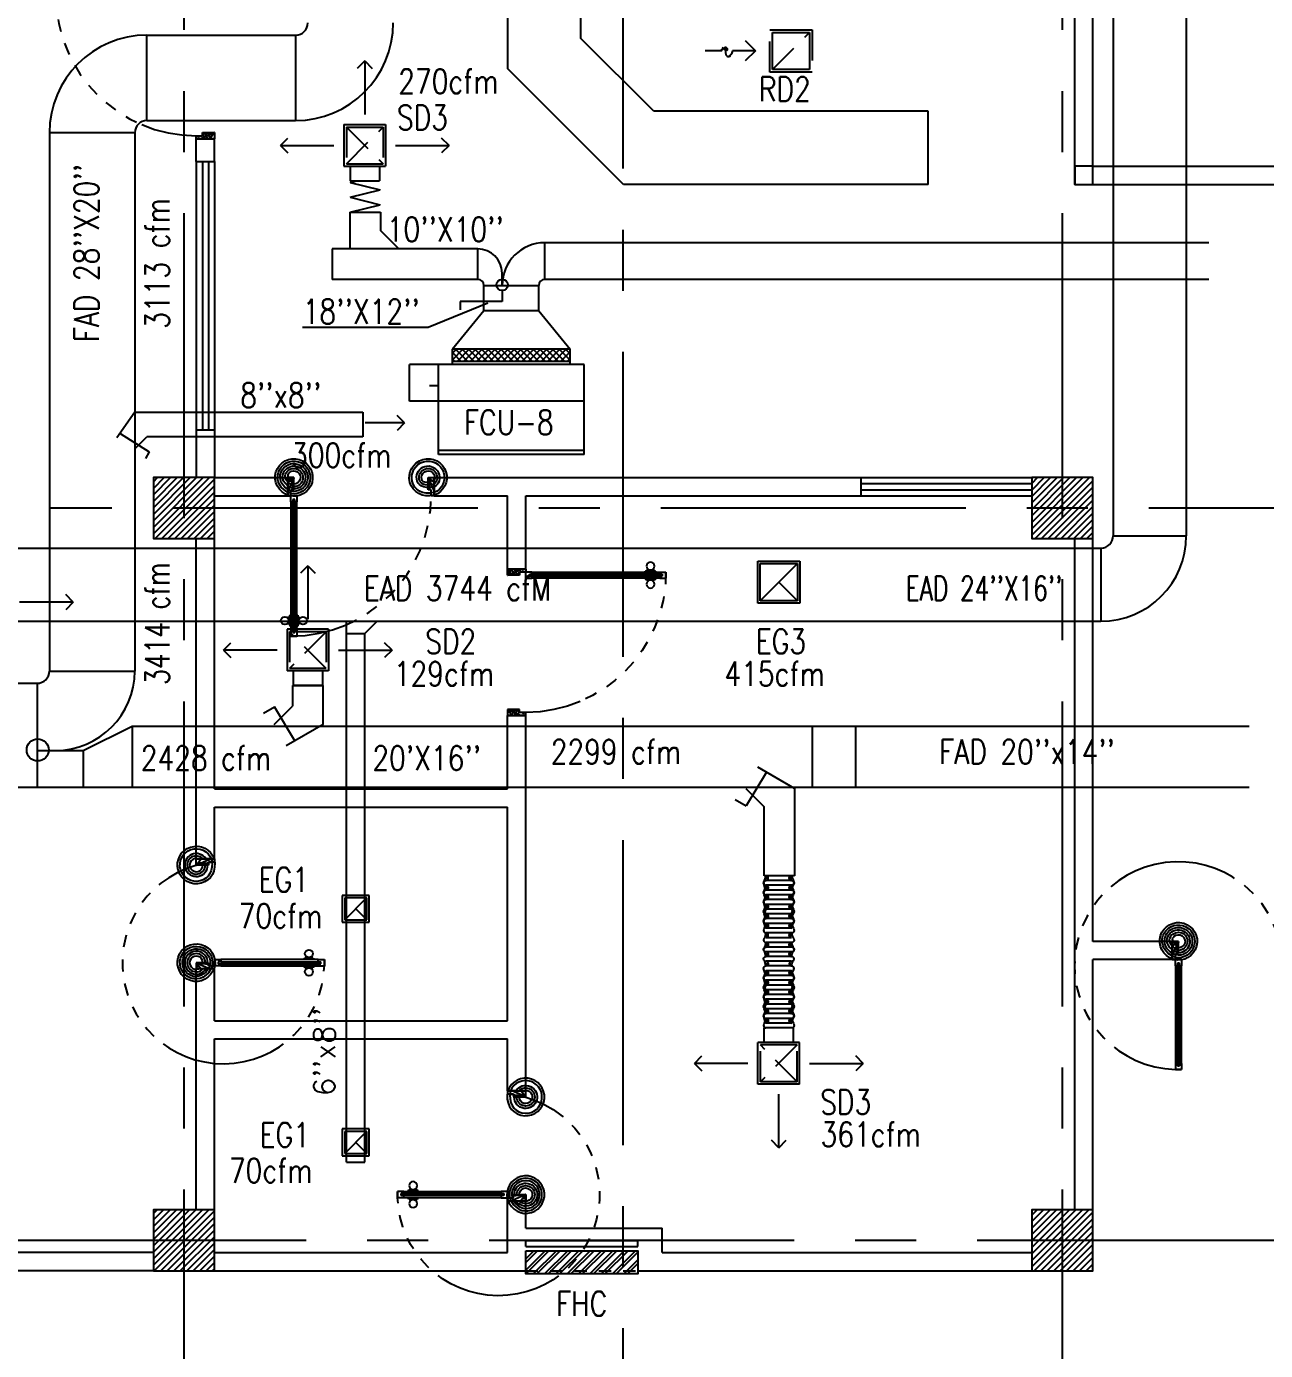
# Model space of a CAD drawing. Extents: x 417866029 to 417866302, y 43498040 to 43498122.
# Drawn here: x 417866088.28 to 417866098.44, y 43498077 to 43498087.85 of the extents above; entities that cross this region are included whole.
import ezdxf

# ---------------------------------------------------------------- set-up
doc = ezdxf.new("R2010")
doc.units = 0
doc.header["$MEASUREMENT"] = 0
doc.linetypes.add('CENTERX2', pattern=[4, 2.5, -0.5, 0.5, -0.5])
doc.linetypes.add('HIDDEN', pattern=[0.375, 0.25, -0.125])
doc.layers.get('0').update_dxf_attribs({"linetype": 'CONTINUOUS'})
for name, color, linetype in [('ALM', 2, 'CONTINUOUS'), ('AXES', 11, 'CENTERX2'), ('COL', 7, 'CONTINUOUS'), ('COUNTER', 9, 'CONTINUOUS'), ('DOOR', 9, 'CONTINUOUS'), ('DUCT', 6, 'CONTINUOUS'), ('EXDUCT', 10, 'CONTINUOUS'), ('FCU', 6, 'CONTINUOUS'), ('FHC', 9, 'CONTINUOUS'), ('HAT', 11, 'CONTINUOUS'), ('M-AC-FLEX', 7, 'CONTINUOUS'), ('M-EGU.', 2, 'CONTINUOUS'), ('M-TEXT', 2, 'CONTINUOUS'), ('WALL', 9, 'CONTINUOUS'), ('WIN', 9, 'CONTINUOUS')]:
    doc.layers.add(name, color=color, linetype=linetype)
doc.styles.add('ROMANS', font='ROMANS.shx', dxfattribs={"width": 0.6})

# ---------------------------------------------------------------- blocks, each defined once
blk = doc.blocks.new('A$C272A55A0')
at = {"layer": 'DOOR', "color": 0, "linetype": 'ByBlock'}
for p, q in [((0, 900), (0, 1050)), ((50, 1050), (0, 1050)), ((50, 950), (50, 1050)), ((1750, 950), (1750, 1050)), ((1750, 1050), (1800, 1050)), ((1800, 1050), (1800, 900)), ((0, 900), (25, 900)), ((25, 950), (50, 950)), ((25, 900), (25, 950)), ((75, 900), (25, 900)), ((25, 850), (25, 900)), ((58, 870), (42, 870)), ((42, 870), (42, 850)), ((58, 850), (58, 870)), ((75, 900), (75, 850)), ((1725, 900), (1775, 900)), ((1725, 900), (1725, 850)), ((1742, 870), (1758, 870)), ((1742, 850), (1742, 870)), ((1775, 950), (1750, 950)), ((1758, 870), (1758, 850)), ((1775, 900), (1775, 950)), ((1800, 900), (1775, 900)), ((1775, 850), (1775, 900)), ((42, 850), (25, 850)), ((75, 850), (58, 850)), ((1725, 850), (1742, 850)), ((1758, 850), (1775, 850)), ((1718, 160), (1709, 160)), ((1709, 95), (1709, 160)), ((1725, 173), (1718, 173)), ((1718, 173), (1718, 83)), ((1718, 95), (1718, 160)), ((1775, 173), (1782, 173)), ((1782, 173), (1782, 83)), ((1782, 160), (1791, 160)), ((1782, 95), (1782, 160)), ((1791, 95), (1791, 160)), ((25, 50), (42, 50)), ((25, 50), (25, 0)), ((25, 0), (75, 0)), ((75, 0), (25, 0)), ((42, 50), (42, 30)), ((42, 30), (58, 30)), ((58, 50), (75, 50)), ((58, 50), (58, 30)), ((75, 50), (75, 0)), ((1718, 95), (1709, 95)), ((1725, 83), (1718, 83)), ((1742, 50), (1725, 50)), ((1725, 50), (1725, 0)), ((1775, 0), (1725, 0)), ((1725, 0), (1775, 0)), ((1742, 50), (1742, 30)), ((1758, 30), (1742, 30)), ((1775, 50), (1758, 50)), ((1758, 50), (1758, 30)), ((1775, 83), (1782, 83)), ((1775, 50), (1775, 0)), ((1782, 95), (1791, 95))]:
    blk.add_line(p, q, dxfattribs=at)
at = {"layer": 'DOOR', "color": 9, "linetype": 'ByBlock'}
for p, q in [((50, 1050), (0, 1010)), ((50, 1050), (0, 937)), ((50, 1050), (37, 950)), ((1750, 1050), (1800, 1010)), ((1750, 1050), (1800, 937)), ((1750, 1050), (1763, 950))]:
    blk.add_line(p, q, dxfattribs=at)
at = {"layer": 'DOOR', "linetype": 'ByBlock'}
for p, q in [((25, 850), (25, 50)), ((42, 850), (42, 50)), ((58, 850), (58, 50)), ((75, 50), (75, 850)), ((1725, 50), (1725, 850)), ((1742, 850), (1742, 50)), ((1758, 850), (1758, 50)), ((1775, 850), (1775, 50))]:
    blk.add_line(p, q, dxfattribs=at)
at = {"layer": 'DOOR', "color": 0, "linetype": 'ByBlock'}
for centre in [(1676, 128), (1824, 128)]:
    blk.add_circle(centre, 32.4, dxfattribs=at)
at = {"layer": 'DOOR', "color": 9, "linetype": 'ByBlock'}
for centre, radius, start, end in [((50, 1050), 54.4, 203.2074, 270), ((50, 1050), 74.4, 227.7764, 270), ((50, 1050), 34.4, 180, 270), ((50, 1050), 14.4, 180, 270), ((1750, 1050), 14.4, 270, 0), ((1750, 1050), 34.4, 270, 0), ((1750, 1050), 54.4, 270, 336.7926), ((1750, 1050), 74.4, 270, 312.2236), ((50, 1050), 94.4, 238.0182, 270), ((50, 1050), 114, 244.0838, 257.3774), ((50, 1050), 134, 248.1598, 259.28), ((50, 1050), 154, 251.1053, 256.2858), ((1750, 1050), 94.4, 270, 301.9818), ((1750, 1050), 114, 282.6226, 295.9162), ((1750, 1050), 134, 280.72, 291.8402), ((1750, 1050), 154, 283.7142, 288.8947)]:
    blk.add_arc(centre, radius, start, end, dxfattribs=at)
at = {"layer": 'DOOR', "linetype": 'HIDDEN', "ltscale": 0.5}
for centre, start, end in [((50, 851), 268.3174, 3.2965), ((1750, 851), 176.7035, 271.6826)]:
    blk.add_arc(centre, 851, start, end, dxfattribs=at)
at = {"layer": 'WALL', "linetype": 'ByBlock'}
blk.add_line((1800, 900), (1800, 1050), dxfattribs=at)
blk = doc.blocks.new('A$C3A782592')
at = {"layer": 'COUNTER', "linetype": 'ByBlock'}
for p, q in [((0, 3100), (0, 951)), ((600, 3100), (0, 3100)), ((600, 3100), (600, 1200)), ((1200, 600), (600, 1200)), ((951, 0), (0, 951)), ((3450, 600), (1200, 600)), ((3450, 0), (3450, 600)), ((3450, 0), (951, 0))]:
    blk.add_line(p, q, dxfattribs=at)
blk = doc.blocks.new('DOOR100')
at = {"layer": 'DOOR', "color": 7, "linetype": 'ByBlock'}
for p, q in [((-91, 1205), (-91, 1140)), ((-82, 1205), (-91, 1205)), ((-82, 1128), (-82, 1218)), ((-75, 1218), (-82, 1218)), ((-82, 1205), (-82, 1140)), ((-75, 1250), (-75, 1300)), ((-75, 1300), (-25, 1300)), ((-25, 1300), (-75, 1300)), ((-58, 1250), (-75, 1250)), ((-58, 1250), (-58, 1270)), ((-42, 1270), (-58, 1270)), ((-42, 1250), (-42, 1270)), ((-25, 1250), (-42, 1250)), ((-25, 1250), (-25, 1300)), ((-25, 1218), (-18, 1218)), ((-18, 1128), (-18, 1218)), ((-18, 1205), (-18, 1140)), ((-18, 1205), (-9, 1205)), ((-9, 1205), (-9, 1140)), ((-82, 1140), (-91, 1140)), ((-75, 1128), (-82, 1128)), ((-25, 1128), (-18, 1128)), ((-18, 1140), (-9, 1140)), ((-1200, 0), (-1200, 150)), ((-1200, 150), (-1175, 150)), ((-1200, 150), (-1200, 0)), ((-1150, 0), (-1200, 114)), ((-1175, 150), (-1175, 100)), ((-75, 200), (-58, 200)), ((-75, 150), (-75, 200)), ((-75, 150), (-25, 150)), ((-58, 200), (-58, 180)), ((-58, 180), (-42, 180)), ((-50, 0), (0, 114)), ((-42, 200), (-25, 200)), ((-42, 180), (-42, 200)), ((-25, 200), (-25, 150)), ((0, 150), (-25, 150)), ((-25, 150), (-25, 100)), ((0, 0), (0, 150)), ((0, 150), (0, 0)), ((-1150, 0), (-1200, 40)), ((-1150, 0), (-1200, 0)), ((-1175, 100), (-1150, 100)), ((-1150, 0), (-1163, 100)), ((-1150, 100), (-1150, 0)), ((-50, 100), (-50, 0)), ((-50, 0), (-37, 100)), ((-25, 100), (-50, 100)), ((-50, 0), (0, 40)), ((-50, 0), (0, 0))]:
    blk.add_line(p, q, dxfattribs=at)
at = {"layer": 'DOOR', "linetype": 'ByBlock'}
for p, q in [((-75, 1250), (-75, 200)), ((-58, 200), (-58, 1250)), ((-42, 200), (-42, 1250)), ((-25, 200), (-25, 1250))]:
    blk.add_line(p, q, dxfattribs=at)
at = {"layer": 'DOOR', "color": 7, "linetype": 'ByBlock'}
for centre in [(-124, 1173), (24, 1173)]:
    blk.add_circle(centre, 32.4, dxfattribs=at)
at = {"layer": 'DOOR', "linetype": 'HIDDEN', "ltscale": 0.5}
blk.add_arc((-25, 150), 1150, 90, 180, dxfattribs=at)
at = {"layer": 'DOOR', "color": 7, "linetype": 'ByBlock'}
for centre, radius, start, end in [((-1150, 0), 154, 103.7142, 108.8947), ((-1150, 0), 134, 100.72, 111.8402), ((-50, 0), 134, 68.1598, 79.28), ((-50, 0), 114, 64.0838, 77.3774), ((-50, 0), 154, 71.1053, 76.2858), ((-1150, 0), 94.4, 90, 121.9818), ((-1150, 0), 74.4, 90, 132.2236), ((-1150, 0), 54.4, 90, 156.7926), ((-1150, 0), 34.4, 90, 180), ((-1150, 0), 14.4, 90, 180), ((-50, 0), 94.4, 58.0182, 90), ((-50, 0), 74.4, 47.7764, 90), ((-50, 0), 54.4, 23.2074, 90), ((-50, 0), 34.4, 0, 90), ((-50, 0), 14.4, 0, 90)]:
    blk.add_arc(centre, radius, start, end, dxfattribs=at)
blk = doc.blocks.new('DOOR90')
at = {"layer": 'DOOR', "color": 7, "linetype": 'ByBlock'}
for p, q in [((-150, 0), (0, 0)), ((-150, 0), (-150, -25)), ((0, -50), (-114, 0)), ((0, -50), (-40, 0)), ((0, -50), (0, 0)), ((-1000, -25), (-1050, -25)), ((-1050, -75), (-1050, -25)), ((-1050, -25), (-1050, -75)), ((-1000, -75), (-1050, -75)), ((-1000, -42), (-1020, -42)), ((-1020, -42), (-1020, -58)), ((-1000, -58), (-1020, -58)), ((-1000, -25), (-1000, -42)), ((-1000, -58), (-1000, -75)), ((-878, -18), (-968, -18)), ((-968, -25), (-968, -18)), ((-968, -75), (-968, -82)), ((-878, -82), (-968, -82)), ((-955, -9), (-890, -9)), ((-955, -18), (-955, -9)), ((-955, -18), (-890, -18)), ((-955, -82), (-890, -82)), ((-955, -82), (-955, -91)), ((-955, -91), (-890, -91)), ((-890, -18), (-890, -9)), ((-890, -82), (-890, -91)), ((-878, -25), (-878, -18)), ((-878, -75), (-878, -82)), ((-200, -25), (-150, -25)), ((-200, -42), (-200, -25)), ((-180, -42), (-200, -42)), ((-200, -58), (-180, -58)), ((-200, -75), (-200, -58)), ((-150, -75), (-200, -75)), ((-180, -58), (-180, -42)), ((-150, -25), (-100, -25)), ((-150, -75), (-150, -25)), ((-100, -25), (-100, -50)), ((0, -50), (-100, -37)), ((-100, -50), (0, -50)), ((0, -850), (-114, -900)), ((-100, -875), (-100, -850)), ((0, -850), (-100, -863)), ((-100, -850), (0, -850)), ((0, -850), (-40, -900)), ((0, -850), (0, -900)), ((-150, -875), (-100, -875)), ((-150, -900), (-150, -875)), ((-150, -900), (0, -900)), ((0, -900), (-150, -900))]:
    blk.add_line(p, q, dxfattribs=at)
at = {"layer": 'DOOR', "linetype": 'ByBlock'}
for p, q in [((-200, -25), (-1000, -25)), ((-200, -42), (-1000, -42)), ((-200, -58), (-1000, -58)), ((-1000, -75), (-200, -75))]:
    blk.add_line(p, q, dxfattribs=at)
at = {"layer": 'DOOR', "color": 7, "linetype": 'ByBlock'}
for centre in [(-923, 24), (-923, -124)]:
    blk.add_circle(centre, 32.4, dxfattribs=at)
for centre, radius, start, end in [((0, -50), 154, 161.1053, 166.2858), ((0, -50), 94.4, 148.0182, 180), ((0, -50), 134, 158.1598, 169.28), ((0, -50), 114, 154.0838, 167.3774), ((0, -50), 74.4, 137.7764, 180), ((0, -50), 54.4, 113.2074, 180), ((0, -50), 34.4, 90, 180), ((0, -50), 14.4, 90, 180), ((0, -850), 94.4, 180, 211.9818), ((0, -850), 74.4, 180, 222.2236), ((0, -850), 54.4, 180, 246.7926), ((0, -850), 34.4, 180, 270), ((0, -850), 14.4, 180, 270), ((0, -850), 154, 193.7142, 198.8947), ((0, -850), 134, 190.72, 201.8402)]:
    blk.add_arc(centre, radius, start, end, dxfattribs=at)
at = {"layer": 'DOOR', "linetype": 'HIDDEN', "ltscale": 0.5}
blk.add_arc((-222, -50), 828, 178.2701, 275.003, dxfattribs=at)
blk = doc.blocks.new('*X40')
at = {"color": 0}
for p, q in [((-750, 2538), (-672, 2616)), ((-750, 2591), (-725, 2616)), ((-660, 2516), (-750, 2606)), ((-719, 2516), (-619, 2616)), ((-607, 2516), (-707, 2616)), ((-666, 2516), (-566, 2616)), ((-554, 2516), (-654, 2616)), ((-613, 2516), (-513, 2616)), ((-501, 2516), (-601, 2616)), ((-560, 2516), (-460, 2616)), ((-448, 2516), (-548, 2616)), ((-507, 2516), (-407, 2616)), ((-394, 2516), (-494, 2616)), ((-454, 2516), (-354, 2616)), ((-341, 2516), (-441, 2616)), ((-401, 2516), (-301, 2616)), ((-288, 2516), (-388, 2616)), ((-348, 2516), (-248, 2616)), ((-235, 2516), (-335, 2616)), ((-295, 2516), (-195, 2616)), ((-182, 2516), (-282, 2616)), ((-242, 2516), (-142, 2616)), ((-129, 2516), (-229, 2616)), ((-189, 2516), (-89, 2616)), ((-76, 2516), (-176, 2616)), ((-136, 2516), (-36, 2616)), ((-23, 2516), (-123, 2616)), ((-83, 2516), (17, 2616)), ((30, 2516), (-70, 2616)), ((-30, 2516), (70, 2616)), ((83, 2516), (-17, 2616)), ((23, 2516), (123, 2616)), ((136, 2516), (36, 2616)), ((76, 2516), (176, 2616)), ((189, 2516), (89, 2616)), ((215, 2543), (142, 2616)), ((215, 2596), (195, 2616)), ((-713, 2516), (-750, 2553)), ((129, 2516), (215, 2601)), ((182, 2516), (215, 2548))]:
    blk.add_line(p, q, dxfattribs=at)
blk = doc.blocks.new('*X60')
at = {"color": 0}
for p, q in [((80579, 149522), (81047, 149990)), ((80579, 149575), (80994, 149990)), ((80579, 149628), (80941, 149990)), ((80579, 149681), (80888, 149990)), ((80579, 149734), (80835, 149990)), ((80579, 149787), (80782, 149990)), ((80579, 149840), (80729, 149990)), ((80579, 149893), (80676, 149990)), ((80579, 149946), (80623, 149990)), ((80600, 149490), (81079, 149969)), ((80653, 149490), (81079, 149916)), ((80706, 149490), (81079, 149863)), ((80759, 149490), (81079, 149810)), ((80812, 149490), (81079, 149757)), ((80865, 149490), (81079, 149704)), ((80918, 149490), (81079, 149651)), ((80971, 149490), (81079, 149598)), ((81024, 149490), (81079, 149545)), ((81077, 149490), (81079, 149492))]:
    blk.add_line(p, q, dxfattribs=at)
blk = doc.blocks.new('*X58')
at = {"color": 0}
for p, q in [((80579, 155515), (81054, 155990)), ((80579, 155568), (81001, 155990)), ((80579, 155621), (80948, 155990)), ((80579, 155674), (80895, 155990)), ((80579, 155727), (80842, 155990)), ((80579, 155780), (80789, 155990)), ((80579, 155833), (80736, 155990)), ((80579, 155886), (80683, 155990)), ((80579, 155939), (80630, 155990)), ((80607, 155490), (81079, 155962)), ((80660, 155490), (81079, 155909)), ((80713, 155490), (81079, 155856)), ((80766, 155490), (81079, 155803)), ((80819, 155490), (81079, 155750)), ((80872, 155490), (81079, 155697)), ((80925, 155490), (81079, 155644)), ((80978, 155490), (81079, 155591)), ((81031, 155490), (81079, 155538))]:
    blk.add_line(p, q, dxfattribs=at)
blk = doc.blocks.new('COL50')
at = {"layer": 'COL'}
blk.add_lwpolyline([(-250, 250), (-250, -250), (250, -250), (250, 250)], close=True, dxfattribs=at)
blk = doc.blocks.new('*X70')
at = {"color": 0}
for p, q in [((73379, 149535), (73834, 149990)), ((73379, 149588), (73781, 149990)), ((73379, 149641), (73728, 149990)), ((73379, 149694), (73675, 149990)), ((73379, 149747), (73622, 149990)), ((73379, 149800), (73569, 149990)), ((73379, 149853), (73516, 149990)), ((73379, 149906), (73463, 149990)), ((73379, 149959), (73410, 149990)), ((73387, 149490), (73879, 149982)), ((73440, 149490), (73879, 149929)), ((73493, 149490), (73879, 149876)), ((73546, 149490), (73879, 149822)), ((73599, 149490), (73879, 149769)), ((73653, 149490), (73879, 149716)), ((73706, 149490), (73879, 149663)), ((73759, 149490), (73879, 149610)), ((73812, 149490), (73879, 149557)), ((73865, 149490), (73879, 149504))]:
    blk.add_line(p, q, dxfattribs=at)
blk = doc.blocks.new('*X67')
at = {"color": 0}
for p, q in [((73379, 155527), (73842, 155990)), ((73379, 155580), (73789, 155990)), ((73379, 155633), (73736, 155990)), ((73379, 155686), (73683, 155990)), ((73379, 155739), (73629, 155990)), ((73379, 155793), (73576, 155990)), ((73379, 155846), (73523, 155990)), ((73379, 155899), (73470, 155990)), ((73379, 155952), (73417, 155990)), ((73395, 155490), (73879, 155974)), ((73448, 155490), (73879, 155921)), ((73501, 155490), (73879, 155868)), ((73554, 155490), (73879, 155815)), ((73607, 155490), (73879, 155762)), ((73660, 155490), (73879, 155709)), ((73713, 155490), (73879, 155656)), ((73766, 155490), (73879, 155603)), ((73819, 155490), (73879, 155550)), ((73872, 155490), (73879, 155497))]:
    blk.add_line(p, q, dxfattribs=at)

msp = doc.modelspace()

# ---------------------------------------------------------------- hatches: boundary and pattern name
at = {"layer": 'FHC', "linetype": 'ByBlock', "ltscale": 0.3}
h = msp.add_hatch(dxfattribs=at)
h.set_pattern_fill('ANSI32', color=11, scale=0.175, style=0)
h.set_pattern_definition([(45, (417865860.177507, 43498046.58041), (-0.046403883, 0.046403883), []), (45, (417865860.20844, 43498046.58041), (-0.046403883, 0.046403883), [])])
h.paths.add_polyline_path([(417866093.294, 43498077.631), (417866093.294, 43498077.821), (417866092.374, 43498077.821), (417866092.374, 43498077.631)])
h.paths.add_polyline_path([(417866092.161, 43498077.21), (417866092.161, 43498077.631), (417866092.424, 43498077.631), (417866092.424, 43498077.21)], flags=9)

# ---------------------------------------------------------------- linework, layer by layer
at = {"layer": 'ALM', "linetype": 'ByBlock'}
msp.add_line((417866096.524, 43498077.656), (417866096.774, 43498077.656), dxfattribs=at)
msp.add_line((417866096.524, 43498077.656), (417866096.774, 43498077.656), dxfattribs=at)
msp.add_lwpolyline([(417866097.024, 43498086.706), (417866096.874, 43498086.706), (417866096.874, 43498086.556), (417866097.024, 43498086.556)], close=True, dxfattribs=at)
at = {"layer": 'AXES'}
for p, q in [((417866089.574, 43498039.822), (417866089.574, 43498118.3)), ((417866096.774, 43498039.822), (417866096.774, 43498118.3)), ((417866093.174, 43498046.686), (417866093.174, 43498105.256)), ((417866029.482, 43498083.906), (417866098.574, 43498083.906)), ((417866098.574, 43498077.906), (417866029.482, 43498077.906))]:
    msp.add_line(p, q, dxfattribs=at)
at = {"layer": 'DUCT', "linetype": 'ByBlock'}
for p, q in [((417866089.27, 43498087.78), (417866090.488, 43498087.78)), ((417866089.27, 43498087.08), (417866089.27, 43498087.78)), ((417866090.488, 43498087.78), (417866090.488, 43498087.08)), ((417866089.27, 43498087.08), (417866090.488, 43498087.08)), ((417866088.47, 43498086.98), (417866088.47, 43498082.57)), ((417866089.17, 43498086.98), (417866088.47, 43498086.98)), ((417866089.17, 43498086.98), (417866089.17, 43498082.57)), ((417866097.974, 43498086.079), (417866092.531, 43498086.079)), ((417866092.531, 43498085.779), (417866092.531, 43498086.079)), ((417866090.787, 43498086.029), (417866090.787, 43498085.779)), ((417866091.981, 43498086.029), (417866090.787, 43498086.029)), ((417866091.981, 43498085.779), (417866091.981, 43498086.029)), ((417866091.981, 43498085.779), (417866090.787, 43498085.779)), ((417866092.031, 43498085.521), (417866092.031, 43498085.729)), ((417866092.031, 43498085.729), (417866092.481, 43498085.729)), ((417866092.181, 43498085.729), (417866092.181, 43498085.829)), ((417866092.481, 43498085.521), (417866092.481, 43498085.729)), ((417866097.974, 43498085.779), (417866092.531, 43498085.779)), ((417866092.031, 43498085.521), (417866091.773, 43498085.206)), ((417866092.481, 43498085.521), (417866092.031, 43498085.521)), ((417866092.481, 43498085.521), (417866092.738, 43498085.206)), ((417866088.47, 43498082.57), (417866089.17, 43498082.57)), ((417866087.863, 43498082.47), (417866088.37, 43498082.47)), ((417866088.37, 43498082.47), (417866088.37, 43498081.62)), ((417866088.747, 43498081.92), (417866089.149, 43498082.12)), ((417866089.149, 43498082.12), (417866098.303, 43498082.12)), ((417866089.149, 43498082.12), (417866089.149, 43498081.62)), ((417866094.726, 43498081.62), (417866094.726, 43498082.12)), ((417866095.08, 43498081.62), (417866095.08, 43498082.12)), ((417866088.37, 43498081.92), (417866088.747, 43498081.92)), ((417866088.747, 43498081.92), (417866088.747, 43498081.62)), ((417866081.583, 43498081.62), (417866098.303, 43498081.62))]:
    msp.add_line(p, q, dxfattribs=at)
at = {"layer": 'DUCT', "color": 2, "linetype": 'ByBlock'}
for p, q in [((417866090.935, 43498086.572), (417866090.99, 43498086.586)), ((417866090.935, 43498086.572), (417866091.182, 43498086.512)), ((417866090.935, 43498086.451), (417866091.182, 43498086.512)), ((417866090.935, 43498086.451), (417866091.182, 43498086.39)), ((417866090.935, 43498086.329), (417866091.182, 43498086.39)), ((417866092.181, 43498085.687), (417866092.181, 43498085.598)), ((417866092.181, 43498085.598), (417866091.838, 43498085.598)), ((417866091.838, 43498085.598), (417866091.838, 43498085.53))]:
    msp.add_line(p, q, dxfattribs=at)
at = {"layer": 'DUCT'}
for p, q in [((417866090.935, 43498086.029), (417866090.935, 43498086.329)), ((417866090.935, 43498086.329), (417866091.185, 43498086.329)), ((417866091.185, 43498086.329), (417866091.185, 43498086.179)), ((417866091.335, 43498086.029), (417866091.185, 43498086.179)), ((417866089.17, 43498084.69), (417866089.023, 43498084.481)), ((417866089.17, 43498084.69), (417866091.039, 43498084.69)), ((417866091.039, 43498084.69), (417866091.039, 43498084.49)), ((417866089.049, 43498084.517), (417866089.288, 43498084.367)), ((417866089.17, 43498084.39), (417866089.27, 43498084.49)), ((417866091.039, 43498084.49), (417866089.27, 43498084.49)), ((417866089.288, 43498084.367), (417866089.259, 43498084.311)), ((417866089.288, 43498084.367), (417866089.288, 43498084.367)), ((417866090.463, 43498082.452), (417866090.463, 43498082.282)), ((417866090.463, 43498082.452), (417866090.713, 43498082.452)), ((417866090.713, 43498082.132), (417866090.713, 43498082.452)), ((417866090.313, 43498082.132), (417866090.463, 43498082.282)), ((417866090.483, 43498081.999), (417866090.316, 43498082.276)), ((417866090.713, 43498082.132), (417866090.412, 43498081.958)), ((417866094.348, 43498081.742), (417866094.181, 43498081.465)), ((417866094.578, 43498081.609), (417866094.277, 43498081.783)), ((417866094.178, 43498081.609), (417866094.328, 43498081.459)), ((417866094.578, 43498081.609), (417866094.578, 43498080.893)), ((417866094.328, 43498080.893), (417866094.328, 43498081.459)), ((417866094.578, 43498080.893), (417866094.328, 43498080.893))]:
    msp.add_line(p, q, dxfattribs=at)
at = {"layer": 'DUCT', "color": 4, "linetype": 'ByBlock'}
for p, q in [((417866092.065, 43498085.583), (417866091.574, 43498085.385)), ((417866091.574, 43498085.385), (417866090.545, 43498085.385))]:
    msp.add_line(p, q, dxfattribs=at)
at = {"layer": 'DUCT', "linetype": 'HIDDEN'}
for p, q in [((417866090.226, 43498082.224), (417866090.316, 43498082.276)), ((417866094.091, 43498081.517), (417866094.181, 43498081.465))]:
    msp.add_line(p, q, dxfattribs=at)
at = {"layer": 'DUCT', "color": 2, "linetype": 'ByBlock'}
msp.add_circle((417866092.181, 43498085.733), 0.0466, dxfattribs=at)
at = {"layer": 'DUCT', "linetype": 'ByBlock'}
msp.add_circle((417866088.374, 43498081.924), 0.0901, dxfattribs=at)
for centre, radius, start, end in [((417866090.488, 43498087.88), 0.1, 270, 0), ((417866090.488, 43498087.88), 0.8, 270, 0), ((417866089.27, 43498086.98), 0.8, 90, 180), ((417866089.27, 43498086.98), 0.1, 90, 180), ((417866092.531, 43498085.729), 0.35, 90, 180), ((417866091.981, 43498085.829), 0.2, 0, 90), ((417866091.981, 43498085.729), 0.05, 0, 90), ((417866092.531, 43498085.729), 0.05, 90, 180), ((417866088.37, 43498082.57), 0.1, 270, 0), ((417866088.52, 43498082.57), 0.65, 270, 0)]:
    msp.add_arc(centre, radius, start, end, dxfattribs=at)
at = {"layer": 'EXDUCT', "linetype": 'ByBlock'}
for p, q in [((417866097.189, 43498099.656), (417866097.189, 43498083.678)), ((417866097.789, 43498099.616), (417866097.789, 43498083.678)), ((417866097.189, 43498083.678), (417866097.789, 43498083.678)), ((417866082.083, 43498083.578), (417866097.089, 43498083.578)), ((417866097.089, 43498083.578), (417866097.089, 43498082.978)), ((417866081.683, 43498082.978), (417866097.089, 43498082.978)), ((417866090.906, 43498078.546), (417866090.906, 43498082.978)), ((417866091.056, 43498082.878), (417866091.156, 43498082.978)), ((417866090.906, 43498082.878), (417866091.056, 43498082.878)), ((417866091.056, 43498078.546), (417866091.056, 43498082.878)), ((417866090.906, 43498078.546), (417866091.056, 43498078.546))]:
    msp.add_line(p, q, dxfattribs=at)
for radius in [0.1, 0.7]:
    msp.add_arc((417866097.089, 43498083.678), radius, 270, 0, dxfattribs=at)
at = {"layer": 'FCU', "color": 3}
for p, q in [((417866092.738, 43498085.206), (417866091.773, 43498085.206)), ((417866091.773, 43498085.081), (417866091.773, 43498085.206)), ((417866092.738, 43498085.081), (417866092.738, 43498085.206)), ((417866091.421, 43498084.781), (417866091.421, 43498085.081)), ((417866091.659, 43498085.081), (417866091.421, 43498085.081)), ((417866092.738, 43498085.106), (417866091.773, 43498085.106)), ((417866091.659, 43498084.906), (417866091.585, 43498084.906)), ((417866091.659, 43498084.781), (417866091.421, 43498084.781)), ((417866092.853, 43498084.376), (417866091.659, 43498084.376))]:
    msp.add_line(p, q, dxfattribs=at)
at = {"layer": 'FCU', "color": 6}
for p, q in [((417866092.853, 43498085.081), (417866091.659, 43498085.081)), ((417866091.659, 43498084.344), (417866091.659, 43498085.081)), ((417866092.853, 43498084.344), (417866092.853, 43498085.081)), ((417866092.853, 43498084.781), (417866091.659, 43498084.781)), ((417866092.853, 43498084.344), (417866091.659, 43498084.344))]:
    msp.add_line(p, q, dxfattribs=at)
at = {"layer": 'FHC', "linetype": 'ByBlock', "ltscale": 0.3}
msp.add_lwpolyline([(417866092.374, 43498077.821), (417866093.294, 43498077.821), (417866093.294, 43498077.631), (417866092.374, 43498077.631)], close=True, dxfattribs=at)
at = {"layer": 'M-AC-FLEX', "color": 11}
for p, q in [((417866094.554, 43498080.854), (417866094.343, 43498080.854)), ((417866094.554, 43498080.815), (417866094.343, 43498080.815)), ((417866094.554, 43498080.776), (417866094.343, 43498080.776)), ((417866094.554, 43498080.776), (417866094.343, 43498080.776)), ((417866094.554, 43498080.737), (417866094.343, 43498080.737)), ((417866094.554, 43498080.737), (417866094.343, 43498080.737)), ((417866094.554, 43498080.698), (417866094.343, 43498080.698)), ((417866094.554, 43498080.659), (417866094.343, 43498080.659)), ((417866094.554, 43498080.62), (417866094.343, 43498080.62)), ((417866094.554, 43498080.581), (417866094.343, 43498080.581)), ((417866094.554, 43498080.542), (417866094.343, 43498080.542)), ((417866094.554, 43498080.503), (417866094.343, 43498080.503)), ((417866094.554, 43498080.464), (417866094.343, 43498080.464)), ((417866094.554, 43498080.425), (417866094.343, 43498080.425)), ((417866094.554, 43498080.386), (417866094.343, 43498080.386)), ((417866094.554, 43498080.347), (417866094.343, 43498080.347)), ((417866094.554, 43498080.347), (417866094.343, 43498080.347)), ((417866094.554, 43498080.347), (417866094.343, 43498080.347)), ((417866094.554, 43498080.308), (417866094.343, 43498080.308)), ((417866094.554, 43498080.308), (417866094.343, 43498080.308)), ((417866094.554, 43498080.308), (417866094.343, 43498080.308)), ((417866094.554, 43498080.27), (417866094.343, 43498080.27)), ((417866094.554, 43498080.27), (417866094.343, 43498080.27)), ((417866094.554, 43498080.27), (417866094.343, 43498080.27)), ((417866094.554, 43498080.231), (417866094.343, 43498080.231)), ((417866094.554, 43498080.231), (417866094.343, 43498080.231)), ((417866094.554, 43498080.231), (417866094.343, 43498080.231)), ((417866094.554, 43498080.193), (417866094.343, 43498080.193)), ((417866094.554, 43498080.154), (417866094.343, 43498080.154)), ((417866094.554, 43498080.115), (417866094.343, 43498080.115)), ((417866094.554, 43498080.076), (417866094.343, 43498080.076)), ((417866094.554, 43498080.037), (417866094.343, 43498080.037)), ((417866094.554, 43498079.998), (417866094.343, 43498079.998)), ((417866094.554, 43498079.959), (417866094.343, 43498079.959)), ((417866094.554, 43498079.92), (417866094.343, 43498079.92)), ((417866094.554, 43498079.92), (417866094.343, 43498079.92)), ((417866094.554, 43498079.881), (417866094.343, 43498079.881)), ((417866094.554, 43498079.881), (417866094.343, 43498079.881)), ((417866094.554, 43498079.842), (417866094.343, 43498079.842)), ((417866094.554, 43498079.803), (417866094.343, 43498079.803)), ((417866094.554, 43498079.764), (417866094.343, 43498079.764)), ((417866094.554, 43498079.725), (417866094.343, 43498079.725)), ((417866094.554, 43498079.686), (417866094.343, 43498079.686)), ((417866094.554, 43498079.647), (417866094.343, 43498079.647))]:
    msp.add_line(p, q, dxfattribs=at)
at = {"layer": 'M-AC-FLEX'}
for points in [[(417866094.343, 43498080.893, -1), (417866094.343, 43498080.854, 1), (417866094.343, 43498080.815)], [(417866094.343, 43498080.776, 1), (417866094.343, 43498080.815, -1), (417866094.343, 43498080.854)], [(417866094.343, 43498080.893, -0.010257), (417866094.342, 43498080.893, -0.010257)], [(417866094.342, 43498080.893, 0.010476), (417866094.343, 43498080.893)], [(417866094.343, 43498080.893, 0.000219), (417866094.343, 43498080.893)], [(417866094.554, 43498080.893, 1), (417866094.554, 43498080.854, -1), (417866094.554, 43498080.815)], [(417866094.554, 43498080.854, -1), (417866094.554, 43498080.893)], [(417866094.554, 43498080.776, -1), (417866094.554, 43498080.815, 1), (417866094.554, 43498080.854)], [(417866094.554, 43498080.893, -0.000219), (417866094.554, 43498080.893, 0.010473), (417866094.555, 43498080.893, 0.010473)], [(417866094.555, 43498080.893, -0.010473), (417866094.554, 43498080.893)], [(417866094.343, 43498080.815, -1), (417866094.343, 43498080.776, 1), (417866094.343, 43498080.737, -0.669996), (417866094.357, 43498080.703, -0.669996)], [(417866094.343, 43498080.698, 1), (417866094.343, 43498080.737, -1), (417866094.343, 43498080.776, 0.669996), (417866094.357, 43498080.809, 0.669996)], [(417866094.554, 43498080.815, 1), (417866094.554, 43498080.776, -1), (417866094.554, 43498080.737, 0.669997), (417866094.54, 43498080.703, 0.669997)], [(417866094.554, 43498080.698, -1), (417866094.554, 43498080.737, 1), (417866094.554, 43498080.776, -0.669997), (417866094.54, 43498080.809, -0.669997)], [(417866094.343, 43498080.737, -1), (417866094.343, 43498080.698, 1), (417866094.343, 43498080.659)], [(417866094.343, 43498080.62, 1), (417866094.343, 43498080.659, -1), (417866094.343, 43498080.698)], [(417866094.343, 43498080.659, -1), (417866094.343, 43498080.62, 1), (417866094.343, 43498080.581)], [(417866094.554, 43498080.737, 1), (417866094.554, 43498080.698, -1), (417866094.554, 43498080.659)], [(417866094.554, 43498080.62, -1), (417866094.554, 43498080.659, 1), (417866094.554, 43498080.698)], [(417866094.554, 43498080.659, 1), (417866094.554, 43498080.62, -1), (417866094.554, 43498080.581)], [(417866094.343, 43498080.62, 0.999563), (417866094.343, 43498080.581)], [(417866094.343, 43498080.542, 1), (417866094.343, 43498080.581, -1), (417866094.343, 43498080.62)], [(417866094.343, 43498080.581, -0.999563), (417866094.343, 43498080.62)], [(417866094.343, 43498080.581, -1), (417866094.343, 43498080.542, 1), (417866094.343, 43498080.503)], [(417866094.343, 43498080.464, 1), (417866094.343, 43498080.503, -1), (417866094.343, 43498080.542)], [(417866094.554, 43498080.542, -1), (417866094.554, 43498080.581, 1), (417866094.554, 43498080.62)], [(417866094.554, 43498080.581, 1), (417866094.554, 43498080.542, -1), (417866094.554, 43498080.503)], [(417866094.554, 43498080.464, -1), (417866094.554, 43498080.503, 1), (417866094.554, 43498080.542)], [(417866094.554, 43498080.62, 0.000219), (417866094.554, 43498080.62, -1), (417866094.554, 43498080.581)], [(417866094.554, 43498080.581, -0.000219), (417866094.554, 43498080.581, 1), (417866094.554, 43498080.62)], [(417866094.343, 43498080.503, -1), (417866094.343, 43498080.464, 1), (417866094.343, 43498080.425, -1), (417866094.343, 43498080.386, 1.018005), (417866094.343, 43498080.347)], [(417866094.554, 43498080.503, 1), (417866094.554, 43498080.464, -1), (417866094.554, 43498080.425, 1), (417866094.554, 43498080.386, -1.018005), (417866094.554, 43498080.347)], [(417866094.343, 43498080.347, -1), (417866094.343, 43498080.308, 1.018005), (417866094.343, 43498080.27)], [(417866094.343, 43498080.231, 1), (417866094.343, 43498080.27, -1.018005), (417866094.343, 43498080.308)], [(417866094.554, 43498080.347, 1), (417866094.554, 43498080.308, -1.018005), (417866094.554, 43498080.27)], [(417866094.554, 43498080.231, -1), (417866094.554, 43498080.27, 1.018005), (417866094.554, 43498080.308)], [(417866094.343, 43498080.076, 1), (417866094.343, 43498080.115, -1), (417866094.343, 43498080.154, 1), (417866094.343, 43498080.193, -1.018005), (417866094.343, 43498080.231)], [(417866094.554, 43498080.076, -1), (417866094.554, 43498080.115, 1), (417866094.554, 43498080.154, -1), (417866094.554, 43498080.193, 1.018005), (417866094.554, 43498080.231)], [(417866094.343, 43498080.115, -1), (417866094.343, 43498080.076, 1), (417866094.343, 43498080.037)], [(417866094.554, 43498080.115, 1), (417866094.554, 43498080.076, -1), (417866094.554, 43498080.037)], [(417866094.343, 43498079.998, 1), (417866094.343, 43498080.037, -1), (417866094.343, 43498080.076)], [(417866094.343, 43498080.037, -1), (417866094.343, 43498079.998, 1), (417866094.343, 43498079.959)], [(417866094.343, 43498079.959, -0.999563), (417866094.343, 43498079.998)], [(417866094.343, 43498079.998, 0.999563), (417866094.343, 43498079.959)], [(417866094.343, 43498079.92, 1), (417866094.343, 43498079.959, -1), (417866094.343, 43498079.998)], [(417866094.554, 43498079.998, -1), (417866094.554, 43498080.037, 1), (417866094.554, 43498080.076)], [(417866094.554, 43498080.037, 1), (417866094.554, 43498079.998, -1), (417866094.554, 43498079.959)], [(417866094.554, 43498079.92, -1), (417866094.554, 43498079.959, 1), (417866094.554, 43498079.998)], [(417866094.554, 43498079.959, -0.000219), (417866094.554, 43498079.959, 1), (417866094.554, 43498079.998)], [(417866094.554, 43498079.998, 0.000219), (417866094.554, 43498079.998, -1), (417866094.554, 43498079.959)], [(417866094.343, 43498079.959, -1), (417866094.343, 43498079.92, 1), (417866094.343, 43498079.881)], [(417866094.343, 43498079.959, -1), (417866094.343, 43498079.92, 1), (417866094.343, 43498079.881)], [(417866094.343, 43498079.842, 1), (417866094.343, 43498079.881, -1), (417866094.343, 43498079.92)], [(417866094.343, 43498079.842, 1), (417866094.343, 43498079.881, -1), (417866094.343, 43498079.92)], [(417866094.343, 43498079.881, -1), (417866094.343, 43498079.842, 1), (417866094.343, 43498079.803)], [(417866094.554, 43498079.959, 1), (417866094.554, 43498079.92, -1), (417866094.554, 43498079.881)], [(417866094.554, 43498079.959, 1), (417866094.554, 43498079.92, -1), (417866094.554, 43498079.881)], [(417866094.554, 43498079.842, -1), (417866094.554, 43498079.881, 1), (417866094.554, 43498079.92)], [(417866094.554, 43498079.842, -1), (417866094.554, 43498079.881, 1), (417866094.554, 43498079.92)], [(417866094.554, 43498079.881, 1), (417866094.554, 43498079.842, -1), (417866094.554, 43498079.803)], [(417866094.343, 43498079.842, 0.999563), (417866094.343, 43498079.803)], [(417866094.343, 43498079.764, 1), (417866094.343, 43498079.803, -1), (417866094.343, 43498079.842)], [(417866094.343, 43498079.803, -0.999563), (417866094.343, 43498079.842)], [(417866094.343, 43498079.803, -1), (417866094.343, 43498079.764, 1), (417866094.343, 43498079.725)], [(417866094.343, 43498079.686, 1), (417866094.343, 43498079.725, -1), (417866094.343, 43498079.764)], [(417866094.554, 43498079.764, -1), (417866094.554, 43498079.803, 1), (417866094.554, 43498079.842)], [(417866094.554, 43498079.803, 1), (417866094.554, 43498079.764, -1), (417866094.554, 43498079.725)], [(417866094.554, 43498079.686, -1), (417866094.554, 43498079.725, 1), (417866094.554, 43498079.764)], [(417866094.554, 43498079.842, 0.000219), (417866094.554, 43498079.842, -1), (417866094.554, 43498079.803)], [(417866094.554, 43498079.803, -0.000219), (417866094.554, 43498079.803, 1), (417866094.554, 43498079.842)], [(417866094.343, 43498079.725, -1), (417866094.343, 43498079.686, 1), (417866094.343, 43498079.647)], [(417866094.554, 43498079.725, 1), (417866094.554, 43498079.686, -1), (417866094.554, 43498079.647)]]:
    msp.add_lwpolyline(points, format="xyb", dxfattribs=at)
for centre, start, end in [((417866094.343, 43498080.328), 298.4314, 90.0178), ((417866094.343, 43498080.328), 298.4314, 90.0178), ((417866094.343, 43498080.328), 269.9822, 61.5686), ((417866094.343, 43498080.328), 269.9822, 61.5686), ((417866094.554, 43498080.328), 90, 241.5686), ((417866094.554, 43498080.328), 118.4314, 270), ((417866094.343, 43498080.251), 298.4314, 90.0178), ((417866094.343, 43498080.251), 298.4314, 90.0178), ((417866094.343, 43498080.251), 269.9822, 61.5686), ((417866094.343, 43498080.251), 269.9822, 61.5686), ((417866094.554, 43498080.251), 90, 241.5686), ((417866094.554, 43498080.251), 118.4314, 270)]:
    msp.add_arc(centre, 0.0195, start, end, dxfattribs=at)
at = {"layer": 'M-EGU.', "linetype": 'HIDDEN'}
for p, q in [((417866094.376, 43498087.477), (417866094.376, 43498087.822)), ((417866094.376, 43498087.822), (417866094.721, 43498087.822)), ((417866094.396, 43498087.497), (417866094.701, 43498087.802)), ((417866094.721, 43498087.822), (417866094.721, 43498087.477)), ((417866094.721, 43498087.477), (417866094.376, 43498087.477)), ((417866090.904, 43498087.027), (417866091.205, 43498086.726)), ((417866090.904, 43498086.726), (417866091.205, 43498087.027)), ((417866090.904, 43498087.027), (417866090.904, 43498086.726)), ((417866090.904, 43498087.027), (417866091.205, 43498087.027)), ((417866091.205, 43498087.027), (417866091.205, 43498086.726)), ((417866090.904, 43498086.726), (417866091.205, 43498086.726)), ((417866090.738, 43498082.892), (417866090.438, 43498082.591)), ((417866090.738, 43498082.591), (417866090.438, 43498082.892)), ((417866090.438, 43498082.892), (417866090.438, 43498082.591)), ((417866090.738, 43498082.892), (417866090.438, 43498082.892)), ((417866090.738, 43498082.892), (417866090.738, 43498082.591)), ((417866090.738, 43498082.591), (417866090.438, 43498082.591)), ((417866091.091, 43498080.732), (417866090.871, 43498080.732)), ((417866090.871, 43498080.732), (417866090.871, 43498080.512)), ((417866090.891, 43498080.532), (417866091.071, 43498080.712)), ((417866091.071, 43498080.712), (417866090.891, 43498080.712)), ((417866090.891, 43498080.712), (417866090.891, 43498080.532)), ((417866091.071, 43498080.532), (417866091.071, 43498080.712)), ((417866091.091, 43498080.512), (417866091.091, 43498080.732)), ((417866090.891, 43498080.532), (417866091.071, 43498080.532)), ((417866090.981, 43498080.622), (417866091.071, 43498080.532)), ((417866090.871, 43498080.512), (417866091.091, 43498080.512)), ((417866094.599, 43498079.206), (417866094.298, 43498079.507)), ((417866094.599, 43498079.507), (417866094.298, 43498079.206)), ((417866094.298, 43498079.206), (417866094.298, 43498079.507)), ((417866094.599, 43498079.507), (417866094.298, 43498079.507)), ((417866094.599, 43498079.206), (417866094.599, 43498079.507)), ((417866094.599, 43498079.206), (417866094.298, 43498079.206)), ((417866091.091, 43498078.819), (417866090.871, 43498078.819)), ((417866090.871, 43498078.819), (417866090.871, 43498078.599)), ((417866090.891, 43498078.619), (417866091.071, 43498078.799)), ((417866091.091, 43498078.599), (417866091.091, 43498078.819)), ((417866090.981, 43498078.709), (417866091.071, 43498078.619)), ((417866090.871, 43498078.599), (417866091.091, 43498078.599))]:
    msp.add_line(p, q, dxfattribs=at)
at = {"layer": 'M-EGU.'}
for p, q in [((417866094.396, 43498087.497), (417866094.396, 43498087.802)), ((417866094.396, 43498087.802), (417866094.701, 43498087.802)), ((417866094.701, 43498087.802), (417866094.701, 43498087.497)), ((417866094.174, 43498087.737), (417866094.259, 43498087.652)), ((417866093.975, 43498087.652), (417866093.844, 43498087.652)), ((417866094.259, 43498087.652), (417866094.07, 43498087.652)), ((417866094.259, 43498087.652), (417866094.174, 43498087.568)), ((417866091.055, 43498087.568), (417866090.994, 43498087.506)), ((417866091.055, 43498087.568), (417866091.116, 43498087.506)), ((417866091.055, 43498087.568), (417866091.055, 43498087.129)), ((417866094.701, 43498087.497), (417866094.396, 43498087.497)), ((417866090.884, 43498087.047), (417866090.884, 43498086.706)), ((417866090.884, 43498087.047), (417866091.225, 43498087.047)), ((417866091.225, 43498087.047), (417866091.225, 43498086.706)), ((417866090.364, 43498086.876), (417866090.425, 43498086.937)), ((417866091.746, 43498086.876), (417866091.685, 43498086.937)), ((417866090.364, 43498086.876), (417866090.802, 43498086.876)), ((417866090.364, 43498086.876), (417866090.425, 43498086.815)), ((417866091.307, 43498086.876), (417866091.746, 43498086.876)), ((417866091.746, 43498086.876), (417866091.685, 43498086.815)), ((417866090.884, 43498086.706), (417866091.225, 43498086.706)), ((417866090.935, 43498086.706), (417866090.935, 43498086.586)), ((417866091.175, 43498086.706), (417866091.175, 43498086.586)), ((417866090.935, 43498086.586), (417866091.175, 43498086.586)), ((417866091.381, 43498084.603), (417866091.32, 43498084.664)), ((417866091.381, 43498084.603), (417866091.059, 43498084.603)), ((417866091.381, 43498084.603), (417866091.32, 43498084.542)), ((417866094.276, 43498083.125), (417866094.276, 43498083.47)), ((417866094.276, 43498083.47), (417866094.621, 43498083.47)), ((417866094.296, 43498083.145), (417866094.601, 43498083.45)), ((417866094.296, 43498083.145), (417866094.296, 43498083.45)), ((417866094.296, 43498083.45), (417866094.601, 43498083.45)), ((417866094.601, 43498083.45), (417866094.601, 43498083.145)), ((417866094.621, 43498083.47), (417866094.621, 43498083.125)), ((417866090.588, 43498083.433), (417866090.527, 43498083.371)), ((417866090.588, 43498083.433), (417866090.588, 43498082.994)), ((417866090.588, 43498083.433), (417866090.649, 43498083.371)), ((417866094.601, 43498083.145), (417866094.449, 43498083.298)), ((417866088.665, 43498083.134), (417866088.226, 43498083.134)), ((417866088.665, 43498083.134), (417866088.604, 43498083.196)), ((417866088.665, 43498083.134), (417866088.604, 43498083.073)), ((417866094.621, 43498083.125), (417866094.276, 43498083.125)), ((417866094.601, 43498083.145), (417866094.296, 43498083.145)), ((417866090.418, 43498082.912), (417866090.418, 43498082.571)), ((417866090.758, 43498082.912), (417866090.418, 43498082.912)), ((417866090.758, 43498082.912), (417866090.758, 43498082.571)), ((417866089.897, 43498082.741), (417866089.958, 43498082.802)), ((417866091.279, 43498082.741), (417866091.218, 43498082.802)), ((417866090.336, 43498082.741), (417866089.897, 43498082.741)), ((417866089.897, 43498082.741), (417866089.958, 43498082.68)), ((417866090.84, 43498082.741), (417866091.279, 43498082.741)), ((417866091.279, 43498082.741), (417866091.218, 43498082.68)), ((417866090.758, 43498082.571), (417866090.418, 43498082.571)), ((417866090.468, 43498082.571), (417866090.468, 43498082.451)), ((417866090.708, 43498082.571), (417866090.708, 43498082.452)), ((417866090.708, 43498082.452), (417866090.468, 43498082.452)), ((417866094.569, 43498079.647), (417866094.329, 43498079.647)), ((417866094.329, 43498079.527), (417866094.329, 43498079.647)), ((417866094.569, 43498079.527), (417866094.569, 43498079.647)), ((417866094.278, 43498079.186), (417866094.278, 43498079.527)), ((417866094.619, 43498079.527), (417866094.278, 43498079.527)), ((417866094.619, 43498079.186), (417866094.619, 43498079.527)), ((417866093.757, 43498079.356), (417866093.819, 43498079.418)), ((417866094.196, 43498079.356), (417866093.757, 43498079.356)), ((417866093.757, 43498079.356), (417866093.819, 43498079.295)), ((417866094.701, 43498079.356), (417866095.14, 43498079.356)), ((417866095.14, 43498079.356), (417866095.079, 43498079.418)), ((417866095.14, 43498079.356), (417866095.079, 43498079.295)), ((417866094.619, 43498079.186), (417866094.278, 43498079.186)), ((417866094.449, 43498078.665), (417866094.449, 43498079.104)), ((417866091.071, 43498078.799), (417866090.891, 43498078.799)), ((417866090.891, 43498078.799), (417866090.891, 43498078.619)), ((417866091.071, 43498078.619), (417866091.071, 43498078.799)), ((417866094.449, 43498078.665), (417866094.388, 43498078.726)), ((417866094.449, 43498078.665), (417866094.51, 43498078.726)), ((417866090.891, 43498078.619), (417866091.071, 43498078.619))]:
    msp.add_line(p, q, dxfattribs=at)
msp.add_lwpolyline([(417866093.975, 43498087.652, -0.1324), (417866093.988, 43498087.672, -0.15664), (417866094.006, 43498087.679, -0.736612), (417866094.022, 43498087.642, 0.774232), (417866094.038, 43498087.605, 0.203349), (417866094.064, 43498087.622, 0.193808), (417866094.07, 43498087.652)], format="xyb", dxfattribs=at)
at = {"layer": 'WALL'}
for p, q in [((417866096.874, 43498086.556), (417866096.874, 43498089.706)), ((417866097.024, 43498086.706), (417866097.024, 43498089.706)), ((417866089.674, 43498086.931), (417866089.824, 43498086.931)), ((417866089.674, 43498086.744), (417866089.824, 43498086.744)), ((417866097.024, 43498086.706), (417866100.474, 43498086.706)), ((417866096.874, 43498086.556), (417866104.975, 43498086.556)), ((417866092.224, 43498083.406), (417866092.224, 43498084.006)), ((417866092.374, 43498083.406), (417866092.374, 43498084.006)), ((417866089.674, 43498081.031), (417866089.674, 43498083.656)), ((417866089.824, 43498081.606), (417866089.824, 43498083.656)), ((417866092.224, 43498081.606), (417866092.224, 43498082.206)), ((417866092.374, 43498079.131), (417866092.374, 43498082.206)), ((417866089.824, 43498081.031), (417866089.824, 43498081.456)), ((417866092.224, 43498079.706), (417866092.224, 43498081.456)), ((417866089.674, 43498078.156), (417866089.674, 43498080.131)), ((417866089.824, 43498079.706), (417866089.824, 43498080.131)), ((417866089.824, 43498078.156), (417866089.824, 43498079.556)), ((417866092.224, 43498079.131), (417866092.224, 43498079.556)), ((417866092.224, 43498077.806), (417866092.224, 43498078.231)), ((417866092.374, 43498078.006), (417866092.374, 43498078.231)), ((417866093.494, 43498077.806), (417866093.494, 43498078.006)), ((417866092.374, 43498077.856), (417866092.374, 43498077.906)), ((417866093.294, 43498077.856), (417866093.294, 43498077.906)), ((417866089.324, 43498077.806), (417866082.674, 43498077.806)), ((417866089.324, 43498077.656), (417866082.674, 43498077.656))]:
    msp.add_line(p, q, dxfattribs=at)
at = {"layer": 'WALL', "linetype": 'ByBlock'}
for p, q in [((417866089.674, 43498086.744), (417866089.674, 43498086.931)), ((417866089.824, 43498086.744), (417866089.824, 43498086.931)), ((417866089.824, 43498084.544), (417866089.674, 43498084.544)), ((417866089.674, 43498084.544), (417866089.674, 43498084.156)), ((417866089.824, 43498084.544), (417866089.824, 43498084.156)), ((417866089.824, 43498084.156), (417866090.424, 43498084.156)), ((417866090.424, 43498084.006), (417866090.424, 43498084.156)), ((417866091.624, 43498084.006), (417866091.624, 43498084.156)), ((417866091.624, 43498084.156), (417866095.124, 43498084.156)), ((417866095.124, 43498084.006), (417866095.124, 43498084.156)), ((417866089.824, 43498084.006), (417866090.424, 43498084.006)), ((417866091.624, 43498084.006), (417866092.224, 43498084.006)), ((417866092.374, 43498084.006), (417866095.124, 43498084.006)), ((417866096.874, 43498078.156), (417866096.874, 43498083.656)), ((417866097.024, 43498080.356), (417866097.024, 43498083.656)), ((417866092.224, 43498083.406), (417866092.374, 43498083.406)), ((417866092.224, 43498082.206), (417866092.374, 43498082.206)), ((417866089.824, 43498081.606), (417866092.224, 43498081.606)), ((417866089.824, 43498081.456), (417866092.224, 43498081.456)), ((417866089.824, 43498081.031), (417866089.674, 43498081.031)), ((417866097.674, 43498080.356), (417866097.024, 43498080.356)), ((417866097.674, 43498080.356), (417866097.674, 43498080.206)), ((417866097.674, 43498080.356), (417866097.674, 43498080.206)), ((417866097.024, 43498078.156), (417866097.024, 43498080.206)), ((417866097.674, 43498080.206), (417866097.024, 43498080.206)), ((417866089.824, 43498080.131), (417866089.674, 43498080.131)), ((417866089.824, 43498079.706), (417866092.224, 43498079.706)), ((417866089.824, 43498079.556), (417866092.224, 43498079.556)), ((417866092.224, 43498079.131), (417866092.374, 43498079.131)), ((417866092.224, 43498078.231), (417866092.374, 43498078.231)), ((417866092.374, 43498078.006), (417866093.494, 43498078.006)), ((417866092.374, 43498077.906), (417866093.294, 43498077.906)), ((417866092.374, 43498077.856), (417866093.294, 43498077.856)), ((417866092.374, 43498077.656), (417866092.374, 43498077.821)), ((417866093.294, 43498077.821), (417866093.294, 43498077.656)), ((417866089.824, 43498077.806), (417866092.224, 43498077.806)), ((417866093.494, 43498077.806), (417866096.524, 43498077.806)), ((417866089.824, 43498077.656), (417866092.374, 43498077.656)), ((417866093.294, 43498077.656), (417866096.524, 43498077.656))]:
    msp.add_line(p, q, dxfattribs=at)
at = {"layer": 'WALL', "color": 6, "linetype": 'ByBlock'}
msp.add_line((417866092.374, 43498077.821), (417866093.294, 43498077.821), dxfattribs=at)
at = {"layer": 'WALL', "color": 250, "linetype": 'HIDDEN', "ltscale": 0.25}
msp.add_line((417866092.374, 43498077.656), (417866093.294, 43498077.656), dxfattribs=at)
at = {"layer": 'WALL', "linetype": 'ByBlock', "ltscale": 0.3}
for points in [[(417866089.824, 43498084.156), (417866089.324, 43498084.156), (417866089.324, 43498083.656), (417866089.824, 43498083.656)], [(417866097.024, 43498084.156), (417866096.524, 43498084.156), (417866096.524, 43498083.656), (417866097.024, 43498083.656)], [(417866089.324, 43498077.656), (417866089.824, 43498077.656), (417866089.824, 43498078.156), (417866089.324, 43498078.156)], [(417866096.524, 43498077.656), (417866097.024, 43498077.656), (417866097.024, 43498078.156), (417866096.524, 43498078.156)]]:
    msp.add_lwpolyline(points, close=True, dxfattribs=at)
at = {"layer": 'WIN', "linetype": 'ByBlock'}
for p, q in [((417866089.674, 43498086.744), (417866089.674, 43498084.544)), ((417866089.724, 43498086.744), (417866089.724, 43498084.544)), ((417866089.774, 43498086.744), (417866089.774, 43498084.544)), ((417866089.824, 43498086.744), (417866089.824, 43498084.544)), ((417866095.124, 43498084.156), (417866096.524, 43498084.156)), ((417866095.124, 43498084.106), (417866096.524, 43498084.106)), ((417866095.124, 43498084.056), (417866096.524, 43498084.056)), ((417866095.124, 43498084.006), (417866096.524, 43498084.006))]:
    msp.add_line(p, q, dxfattribs=at)

# ---------------------------------------------------------------- block references
at = {"layer": 'COL', "xscale": 0.0009999871253967285, "yscale": 0.001000002026557922, "zscale": 0.001}
for p in [(417866089.574, 43498083.906), (417866096.774, 43498083.906), (417866089.574, 43498077.906), (417866096.774, 43498077.906)]:
    msp.add_blockref('COL50', p, dxfattribs=at)
at = {"layer": 'COUNTER', "linetype": 'ByBlock', "xscale": 0.0009999871253967285, "yscale": 0.001000002026557922, "zscale": 0.001}
msp.add_blockref('A$C3A782592', (417866092.224, 43498086.556), dxfattribs=at)
at = {"layer": 'DOOR', "color": 0, "linetype": 'ByBlock', "yscale": 0.001000002026557922, "zscale": 0.001}
for name, p, xscale, rotation in [('DOOR100', (417866089.824, 43498088.131), 0.001000002026557922, 90), ('DOOR100', (417866090.424, 43498084.156), 0.0009999871253967285, 180), ('DOOR100', (417866092.224, 43498083.406), -0.001000002026557922, 270), ('DOOR90', (417866089.674, 43498080.131), 0.0009999871253967285, 180), ('DOOR90', (417866092.374, 43498078.231), -0.0009999871253967285, 180)]:
    msp.add_blockref(name, p, dxfattribs=dict(at, xscale=xscale, rotation=rotation))
at = {"layer": 'DOOR', "color": 0, "linetype": 'ByBlock', "xscale": 0.0009999871253967285, "yscale": 0.001000002026557922, "zscale": 0.001}
msp.add_blockref('A$C272A55A0', (417866097.674, 43498079.306), dxfattribs=at)
at = {"layer": 'FCU', "color": 11, "xscale": 0.0009999871253967285, "yscale": 0.001000002026557922, "zscale": 0.001, "rotation": 180}
msp.add_blockref('*X40', (417866091.988, 43498087.722), dxfattribs=at)
at = {"layer": 'HAT', "xscale": 0.0009999871253967285, "yscale": 0.001000002026557922, "zscale": 0.001}
for name in ['*X67', '*X58', '*X70', '*X60']:
    msp.add_blockref(name, (417866015.944, 43497928.167), dxfattribs=at)

# ---------------------------------------------------------------- texts
at = {"layer": 'M-TEXT', "style": 'ROMANS'}
for s, width, p in [('270cfm', 0.8, (417866091.329, 43498087.301)), ('RD2', 0.8, (417866094.286, 43498087.238)), ('SD3', 0.8, (417866091.319, 43498087.005)), ("10''X10''", 0.8, (417866091.235, 43498086.089)), ("18''X12''", 0.8, (417866090.546, 43498085.416)), ("8''x8''", 0.8, (417866090.034, 43498084.73)), ('FCU-8', 0.8, (417866091.869, 43498084.508)), ('300cfm', 0.8, (417866090.451, 43498084.238)), ('EAD 3744 cfM', 0.8, (417866091.048, 43498083.148)), ("EAD 24''X16''", 0.7, (417866095.49, 43498083.148)), ('SD2', 0.8, (417866091.551, 43498082.713)), ('EG3', 0.8, (417866094.261, 43498082.713)), ('129cfm', 0.8, (417866091.293, 43498082.448)), ('415cfm', 0.8, (417866094.003, 43498082.448)), ('2428 cfm', 0.8, (417866089.219, 43498081.757)), ("20'X16''", 0.8, (417866091.117, 43498081.757)), ('2299 cfm', 0.8, (417866092.579, 43498081.809)), ("FAD 20''x14''", 0.8, (417866095.764, 43498081.809)), ('EG1', 0.8, (417866090.186, 43498080.761)), ('70cfm', 0.8, (417866090.022, 43498080.464)), ('SD3', 0.8, (417866094.788, 43498078.94)), ('EG1', 0.8, (417866090.194, 43498078.67)), ('361cfm', 0.8, (417866094.791, 43498078.675)), ('70cfm', 0.8, (417866089.941, 43498078.378))]:
    msp.add_text(s, height=0.2, dxfattribs=dict(at, width=width)).set_placement(p)
for s, width, p in [("FAD 28''X20''", 0.8, (417866088.874, 43498085.264)), ('3113 cfm', 0.8, (417866089.454, 43498085.374)), ('3414 cfm', 0.75, (417866089.454, 43498082.457))]:
    msp.add_text(s, height=0.2, rotation=90, dxfattribs=dict(at, width=width)).set_placement(p)
msp.add_text("6''x8''", height=0.175, rotation=90, dxfattribs=at).set_placement((417866090.811, 43498079.088))
at = {"layer": 'WALL', "color": 11, "style": 'ROMANS', "width": 0.8}
msp.add_text('FHC', height=0.2, dxfattribs=at).set_placement((417866092.624, 43498077.288))

doc.saveas('drawing.dxf')
